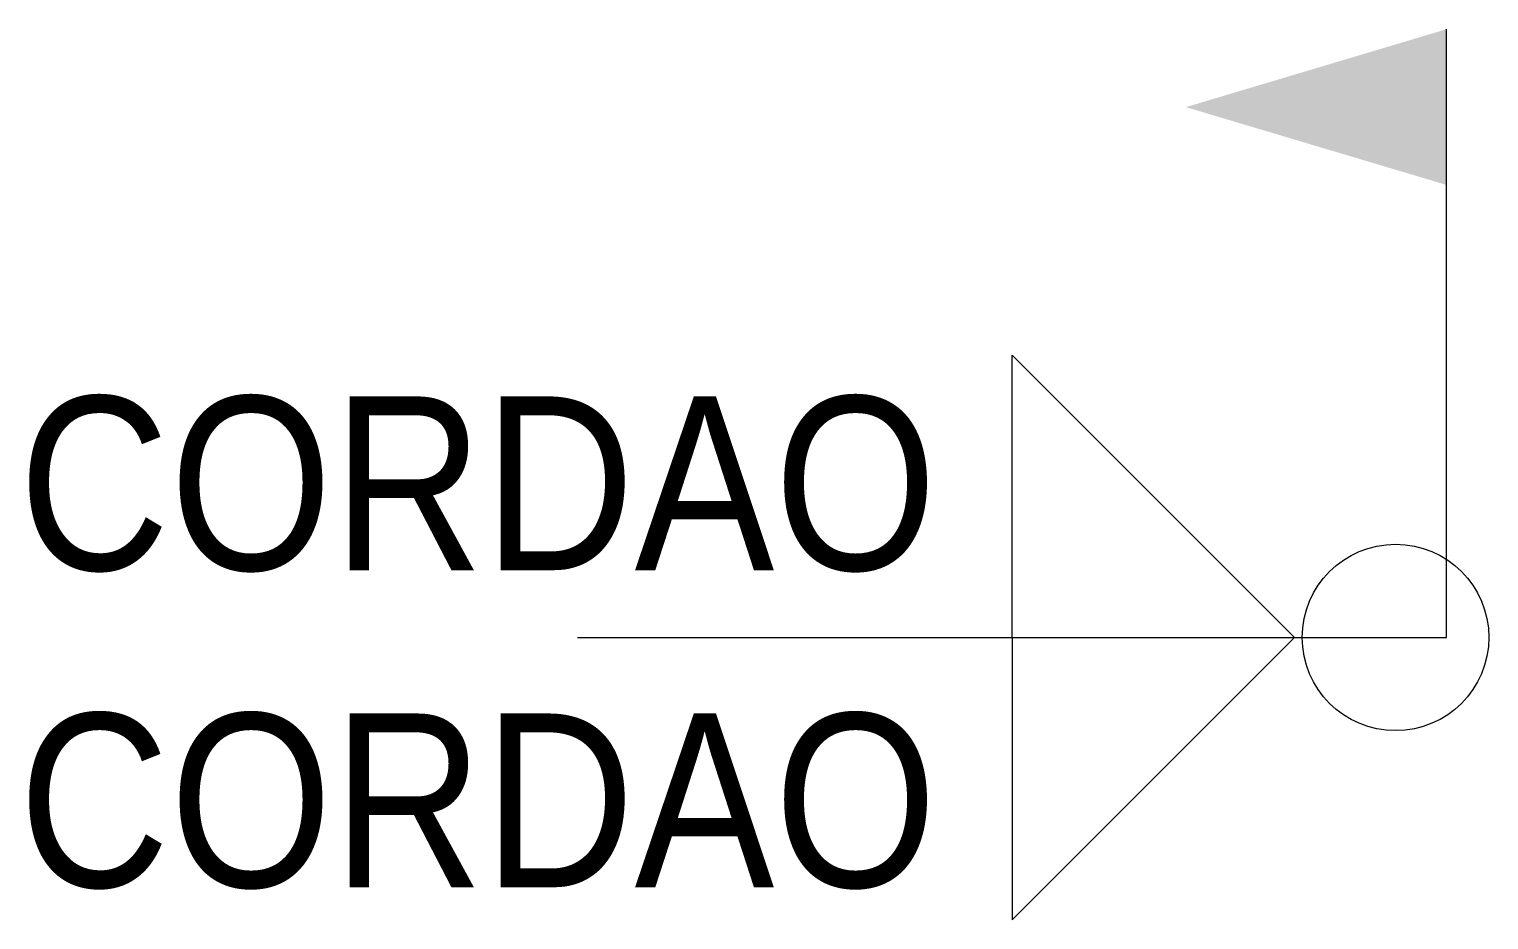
# Model space of a CAD drawing. Extents: x -16.3 to 0.5, y -3.2 to 7.
import ezdxf
from ezdxf.enums import TextEntityAlignment as Align

# ---------------------------------------------------------------- set-up
doc = ezdxf.new("R2010")
doc.units = 0
doc.header["$LTSCALE"] = 7
doc.header["$MEASUREMENT"] = 0
doc.layers.get('0').update_dxf_attribs({"linetype": 'CONTINUOUS'})
doc.layers.add('EME-SOLDAS', color=11, linetype='CONTINUOUS')
doc.styles.add('REGUA', font='IC-Romans.shx', dxfattribs={"width": 0.9})

# ---------------------------------------------------------------- blocks, each defined once
blk = doc.blocks.new('Solda 0 (obra)')
at = {"layer": 'EME-SOLDAS', "color": 1}
blk.add_line((0, 0), (0, 7), dxfattribs=at)
blk.add_solid([(0, 5.207), (0, 7), (3, 6.103)], dxfattribs=at)

msp = doc.modelspace()

# ---------------------------------------------------------------- linework, layer by layer
at = {"layer": 'EME-SOLDAS', "color": 1, "linetype": 'Continuous'}
for p, q in [((-5, 0), (-5, 3.25)), ((-1.75, 0), (-5, 3.25)), ((-10, 0), (0, 0)), ((-5, 0), (-5, -3.25)), ((-1.75, 0), (-5, -3.25))]:
    msp.add_line(p, q, dxfattribs=at)
at = {"layer": 'EME-SOLDAS', "color": 1}
msp.add_circle((-0.588, 0), 1.073, dxfattribs=at)

# ---------------------------------------------------------------- block references
at = {"xscale": -1}
msp.add_blockref('Solda 0 (obra)', (0, 0), dxfattribs=at)

# ---------------------------------------------------------------- texts
at = {"layer": 'EME-SOLDAS', "color": 2, "style": 'REGUA', "width": 0.9}
for p in [(-5.863, 0.174), (-5.863, -3.475)]:
    msp.add_attdef('CORDAO', text='CORDAO', height=2, dxfattribs=at).set_placement(p, align=Align.BOTTOM_RIGHT)

doc.saveas('drawing.dxf')
